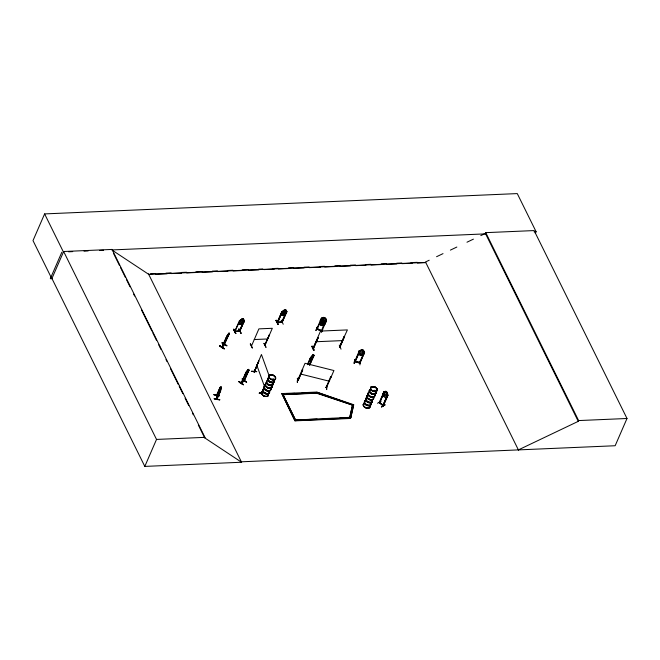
<?xml version="1.0" encoding="UTF-8"?>
<svg xmlns="http://www.w3.org/2000/svg" width="660" height="660" viewBox="0 0 660 660"><rect width="100%" height="100%" fill="white"/><g stroke="black" fill="none" stroke-linecap="round" stroke-linejoin="round"><path stroke-width="0.99" d="M381.521 406.997L385.201 404.753L381.571 406.972M222.28 347.111L222.23 346.64M229.152 333.886L229.045 333.061L229.185 333.844L224.037 344.635M224.21 344.248L224.664 344.157L222.032 347.341L227.015 336.286L226.669 336.625L229.094 333.094M362.802 350.377L362.455 352.729L360.971 353.059L361.003 351.499L362.216 350.171L362.802 350.336M297.198 382.198L297.635 378.246L297.248 378.394M297.487 382.288L297.52 378.419M298.064 380.581L302.709 369.773L302.222 369.649L302.709 369.905L298.064 380.581L297.577 380.457L298.287 380.201M298.238 380.317L297.8 379.929M326.04 387.296L326.692 387.197M326.774 389.606L326.683 385.539M326.659 385.522L326.494 389.565M330.619 376.777L331.105 377.033L330.619 376.777L326.032 387.618M270.913 375.268L271.45 375.4L270.93 375.218M272.827 379.129L272.926 379.682L273.636 379.508M273.652 379.566L273.24 379.013M373.057 387.164L372.496 386.966M373.057 387.214L372.52 387.032M374.591 391.099L375.127 391.149M387.461 395.01L387.964 395.233L383.245 406.024L379.178 402.575L383.98 391.809L384.351 392.131L379.624 402.913L379.162 402.542L379.797 402.526M379.409 402.221L383.534 405.562L383.204 405.224M242.888 319.341L242.492 321.502L241.098 322.204L241.172 320.826L242.863 319.291M285.244 310.357L284.856 312.518L283.462 313.228L283.528 311.85L285.227 310.315M354.115 363.379L354.766 359.469L354.148 363.355M354.651 359.642L354.478 363.231M360.088 362.752L354.725 361.119L355.327 361.284M355.154 361.672L359.84 351.079L359.246 350.98M363.883 354.123L361.334 355.369L359.51 354.824L358.438 352.638L359.172 350.947L361.713 349.742L363.545 350.287L363.099 353.496L361.498 354.181L360.31 353.859L359.56 352.531L361.713 349.742M358.504 352.679L359.551 354.832L361.334 355.369M359.221 351.013L359.774 351.021M359.469 363.008L364.064 352.159L364.543 352.423L364.064 352.159M360.022 362.53L355.212 361.218M359.914 362.942L364.617 352.432L363.553 350.245L361.721 349.833L359.172 350.988M360.195 360.946L359.914 364.93M214.261 398.714C231.305 401.775 202.736 396.577 219.681 399.976M386.653 392.353L386.479 394.193L385.415 395.2L384.821 393.789L385.143 393.046L386.248 391.949L386.694 392.337M217.206 398.483L217.049 399.242L220.308 390.811L220.597 391.24L221.174 388.228L216.859 399.209L216.521 395.34L220.052 387.346L221.133 386.925L219.854 392.931L218.963 393.31L218.864 391.99L220.3 387.313L221.075 386.909M216.835 395.711L220.052 387.346M217.016 398.854L216.719 395.464L216.991 398.731M217.066 399.168L216.736 394.96M313.69 347.828L313.112 348.397L318.17 337.54L313.203 348.397M340.057 347.242L339.628 347.284M235.051 331.155L239.827 331.353L240.017 330.932L239.283 331.345L244.439 320.644L239.761 331.361L234.836 331.559L239.341 330.924M259.298 393.137L261.954 393.467L259.347 393.376M259.355 392.989L261.962 393.03M313.178 354.973L311.578 358.058L313.137 354.932M220.333 387.61L216.81 395.777M244.01 380.498L244.497 380.482L241.073 383.113L246.032 372.199M316.61 393.22L352.489 405.1L316.759 392.882L283.024 394.663L316.61 393.22L316.907 392.18L353.686 404.753L350.724 417.937L353.686 404.753M349.833 417.252L352.646 404.398L349.685 417.582L350.873 417.607M247.978 370.978L248.259 369.823L246.691 372.933L247.978 370.994M228.748 334.356L229.012 333.118M254.141 371.629L254.331 372.067L258.802 360.995L254.306 372.083L254.108 371.25L254.479 371.605M262.02 392.502L261.583 392.882L266.45 382.173M228.343 334.81L228.64 333.655M221.05 387.635L219.846 390.91L220.993 387.626M321.865 318.582L321.37 318.244L321.775 318.582M282.422 311.858L281.795 311.734L277.192 322.575L281.861 311.875L282.422 311.759M383.369 405.95L379.327 402.451L379.855 402.369M317.353 327.269L316.008 330.412M317.097 327.129L315.884 330.577M319.44 322.501L320.447 324.943L322.22 325.702L324.72 324.712L325.454 323.021L324.398 320.611L322.674 319.82L320.191 320.768M320.504 320.042L321.511 322.484L323.284 323.243L325.784 322.262L326.518 320.57L325.512 318.128L323.738 317.369L321.238 318.351M320.224 320.842L322.666 319.918L324.382 320.653L325.438 323.062M316.841 328.507L317.254 329.142M322.674 319.82L320.546 322.443L321.255 323.945L322.402 324.431L323.969 323.911L324.728 319.861L324.786 318.128L324.2 317.922L322.682 319.877L323.532 321.016L324.439 320.578M323.136 320.372L323.722 320.587L323.672 322.278L322.484 323.433L321.643 322.286L323.144 320.339M322.228 325.603L320.463 324.901M323.284 323.243L325.735 322.22M321.379 331.072L321.981 330.668M325.974 320.347C327.673 321.659 324.167 314.762 325.578 320.224L325.025 321.494L323.45 322.014L322.311 321.527L321.593 320.026L323.738 317.369L321.288 318.392M321.527 332.038L322.682 329.29L321.61 332.038M324.654 324.712L322.212 325.644M322.171 331.32L322.583 329.513M222.007 346.756L221.834 347.234L224.474 344.404M222.032 346.813L224.326 344.545L229.185 333.844L228.451 335.536M535.301 233.541L536.101 231.701L517.275 193.594L44.608 213.914L33 240.603L51.835 278.71L63.657 251.51L112.035 249.43L204.913 437.349L204.691 437.852L241.568 462.247L241.354 461.802L615.153 445.739L627 418.489L534.13 230.571L485.743 232.65L485.405 233.425L480.802 235.62M61.809 252.244L50.3 278.718L52.008 278.635M112.035 249.43L111.82 249.934L485.62 233.871M241.42 461.802L241.634 462.239L144.804 466.406L156.527 439.428L63.657 251.51M219.607 345.617C223.022 349.47 228.451 350.485 219.599 345.617M221.983 343.01L226.941 345.749L222.123 342.837M222.09 342.787L226.85 345.84M226.891 336.369L221.834 347.143M222.082 347.292L226.726 336.27M224.037 344.726L227.155 337.573M227.931 335.8L228.929 333.762M233.871 329.224C239.671 342.235 229.853 320.669 235.834 333.267M239.918 320.884L239.431 320.719L234.737 331.394L235.298 331.37M234.927 331.551L239.893 320.694M243.523 321.412L239.275 331.188M243.986 320.661L244.365 320.504L239.728 331.18L234.836 331.37M219.45 395.637L214.038 394.556M216.777 398.846L220.308 390.811M252.252 347.968L250.214 343.959M251.46 346.054L258.885 328.87L272.316 328.292L264.841 345.485L264.932 344.891M252.376 347.935L250.445 343.728M246.32 372.257L241.288 383.204L244.34 380.837L243.845 380.886M243.829 380.968L246.955 373.824M248.779 370.054L245.883 372.562L247.64 370.062L246.147 373.931C247.912 373.609 248.935 367.933 248.779 370.054L244.093 381.067M244.307 380.902L248.977 370.12M245.19 374.294L248.284 371.852L249.026 370.153M243.466 384.574C238.54 383.023 236.016 378.485 243.441 384.607M246.642 382.247L242.121 378.914L246.584 382.165M251.369 371.316L256.757 371.498L251.526 371.308M264.784 345.32L269.428 334.645L264.643 345.485M276.235 320.24L275.855 320.479L278.132 324.505L276.218 320.24L278.075 324.481M258.802 360.995L254.092 372.017M265.947 347.185L263.983 343.365M282.274 311.899L277.852 322.253M282.249 311.718L277.712 322.558M281.259 320.215L283.231 324.25M286.795 311.66L281.671 322.385L285.112 314.209M282.307 321.808L277.101 322.393L277.777 322.006M286.341 311.685L286.729 311.52L282.142 322.195M277.283 322.567L282.158 322.336L286.869 311.644L285.928 310.027L284.221 310.101L281.795 311.734M286.894 311.685L286.151 313.385L283.734 315.15L282.034 315.224L281.152 313.582M261.608 392.857L269.222 376.043L261.442 354.502L254.116 372.034M261.772 393.253L262.119 392.815M261.954 393.261L263.736 389.087M316.759 392.882L316.371 392.098L281.803 393.583L294.971 420.841L350.353 418.465L350.105 417.343L295.556 420.016L301.719 419.752M282.637 393.88L295.944 420.799M321.37 318.244L316.717 329.092L321.799 331.229L326.494 320.438M316.726 329.076L316.915 328.523M321.841 318.45L317.163 329.274M311.982 346.269C316.915 353.306 311.718 349.8 312.139 346.071M318.17 337.54L313.64 348.373L313.071 348.233L320.537 331.072L347.399 329.917L339.521 347.077M321.272 331.007L326.024 320.232M307.436 364.576L310.538 357.456L311.033 357.415M307.585 364.691L310.835 357.258M309.655 364.394L313.525 355.492C314.82 355.682 311.718 359.774 310.34 360.277L309.952 359.246L312.551 355.195M307.89 364.493L311.116 357.308M309.573 365.079L313.83 355.295M309.721 365.203L314.028 355.369L313.525 355.492M294.971 420.841L281.803 393.583M316.907 392.18L351.533 404.398M341.038 349.165L339.281 345.089M339.43 347.102L344.578 336.402L339.999 347.234M339.504 347.242L344.124 336.427M325.974 387.585L326.469 387.709L333.927 370.54L305.036 363.297L297.569 380.498M359.254 350.848L354.651 361.713L354.783 361.284M359.725 351.137L355.113 361.82M359.428 362.992L359.535 362.439M364.551 352.3L359.923 363.14L354.56 361.663M350.105 417.343L350.353 418.465M383.691 396.371L383.072 393.517L383.807 391.817L385.902 391.289L387.28 392.477L387.964 395.233M384.186 392.032L379.5 402.864M377.52 403.268L381.117 401.247M383.204 405.983L382.792 405.628L387.601 394.919M383.122 405.966L387.841 395.307L387.486 394.853L382.858 405.718M518.389 449.897L578.275 421.344L578.614 420.568L485.743 232.65M374.467 391.182L374.575 390.695L374.764 391.339M375.111 391.083L374.476 390.901M228.698 333.679L227.188 336.839L228.022 335.56M340.131 346.855C339.141 347.077 340.568 346.178 339.875 347.061L339.512 347.061M234.96 331.007L235.414 330.982M281.803 321.832L282.257 321.808M282.315 321.964L281.944 322.006M228.426 333.993L226.504 336.526M228.401 335.503L226 339.1M228.195 335.626L226.677 337.862L228.203 334.042M245.933 372.595L247.69 370.095M221.116 386.983L219.788 389.284L219.483 391.99L219.986 391.842M310.646 357.588L313.69 354.453L312.502 355.195L311.272 357.258L311.017 359.048C313.244 359.296 313.286 352.778 314.028 355.443M313.294 357.06L310.34 360.277M241.857 319.077L239.786 322.138L240.454 323.095L241.56 323.045L243.086 321.989L243.565 319.003L241.857 319.077L239.464 320.884M285.928 310.027L284.229 310.142L282.695 311.883L282.142 313.153L282.818 314.111L285.442 313.013L285.904 310.109M314.036 350.295L312.031 346.236M233.5 329.447L235.513 333.473M235.744 333.448L233.714 329.423M276.127 320.413L278.132 324.505M247.64 370.095L248.647 369.295M242.195 378.988L246.526 382.322M241.527 382.478L241.329 382.882M241.543 382.569L244.101 380.803M241.89 319.168L239.431 320.719M241.354 324.085L243.771 322.319L244.365 320.504M281.87 311.916L284.245 310.183M310.687 357.572L311.099 357.266M326.205 387.057L326.642 387.189M326.617 387.329L326.106 387.205M383.807 391.817L385.902 391.355L387.238 392.502L386.587 396.025L385.267 396.28L384.376 395.513L383.922 393.739L385.902 391.289M383.98 391.809L384.351 392.131M383.122 393.533L383.658 396.396L385.069 397.559L387.164 397.031M244.258 380.68L244.307 380.3M354.61 361.523L359.964 362.992M429.198 260.221L425.51 261.979L518.603 450.334M436.573 256.707L443.017 253.63M450.392 250.115L456.844 247.046M466.975 242.212L473.426 239.135M316.75 328.911L321.907 331.138M322.022 330.866L316.899 328.688M272.819 379.013L273.446 379.178M273.042 379.459L273.652 379.467M374.302 391.075L375.045 391.405M374.929 391.495L374.814 390.753M263.983 343.332L265.988 347.374M317.782 337.697L318.236 337.681M344.198 336.567L344.652 336.542M313.104 348.191L313.525 348.216M68.582 251.79L72.699 251.617M84.026 251.13L88.143 250.948M99.47 250.462L103.587 250.288M534.047 231.792L536.101 231.701M150.538 273.793L155.686 273.57M165.982 273.133L171.13 272.91M181.434 272.464L186.582 272.25M195.847 271.846L202.026 271.582M212.33 271.136L217.478 270.922M227.774 270.476L232.922 270.253M242.195 269.858L248.374 269.593M258.671 269.148L262.796 268.975M273.091 268.529L278.239 268.307M288.536 267.861L293.692 267.647M303.988 267.201L309.136 266.978M319.432 266.533L324.588 266.318M334.884 265.873L340.032 265.65M350.328 265.213L355.484 264.99M365.78 264.545L370.928 264.322M381.224 263.885L386.38 263.662M396.676 263.216L401.825 262.993M411.097 262.597L417.277 262.334M425.733 262.416L148.69 274.329L112.678 250.503M148.615 274.543L151.701 274.411M155.826 274.238L167.153 273.751M171.27 273.57L181.566 273.133M186.722 272.91L197.018 272.464M202.166 272.242L212.462 271.804M217.61 271.582L227.914 271.136M233.062 270.922L243.358 270.476M248.507 270.253L258.802 269.808M263.959 269.593L274.255 269.148M278.372 268.966L289.699 268.48M293.815 268.307L304.12 267.861M309.268 267.647L320.595 267.16M324.712 266.978L336.039 266.491M340.164 266.318L350.46 265.873M355.608 265.65L365.904 265.204M371.052 264.99L381.356 264.545M386.504 264.322L396.8 263.885M401.948 263.662L412.252 263.216M417.4 262.993L425.634 262.639M241.865 319.118L243.515 319.052M282.183 321.766L281.894 321.981M238.788 322.567L239.671 324.2L241.378 324.126L243.721 322.303M254.24 339.545L267.679 338.968M315.892 341.748L342.754 340.593M286.712 393.698L294.855 393.352M301.975 393.046L310.117 392.7M308.905 419.447L317.113 419.092M324.299 418.778L332.516 418.432M339.702 418.118L347.911 417.763M295.111 420.511L350.493 418.126M578.614 420.568L627 418.489M156.527 439.428L204.913 437.349M251.443 371.456L256.658 371.72M261.962 393.079L259.256 393.162L262.771 393.261M239.893 330.792L239.407 331.064M383.369 405.595L379.871 402.567M219.458 395.645L213.955 394.787M213.964 394.705L219.359 395.868M298.048 380.432L297.685 380.061M300.391 373.972L329.29 381.216M238.895 329.2L240.867 333.226M326.444 320.554L326.04 320.248M321.486 330.668L317.32 328.697M225.91 338.349L226.05 339.125L225.943 338.299M248.284 371.852L245.487 375.177L245.14 374.261M246.477 374.319L245.52 375.119L245.239 374.261M277.34 322.162L281.771 322.08M239.943 330.792L239.506 330.949M243.565 319.003L244.53 320.669M485.405 233.425L578.275 421.344M283.709 315.059L282.034 315.224M283.528 395.67L295.061 419.009M241.346 324.043L239.671 324.2M148.475 273.884L241.568 462.247M113.644 253.621L119.559 265.592M120.466 267.432L125.474 277.571M126.39 279.411L130.028 286.778M133.675 294.154L134.582 295.993M141.413 309.812L151.882 330.998M152.79 332.838L156.436 340.205M158.713 344.817L160.99 349.421M165.998 359.551L166.906 361.391M170.552 368.767L178.291 384.425M179.198 386.265L182.845 393.632M185.113 398.244L188.76 405.611M192.398 412.978L193.314 414.826M198.322 424.957L204.691 437.852M44.608 213.914L63.434 252.013M51.925 278.487L144.804 466.406M256.798 365.178L264.577 386.719M218.881 391.966L219.021 393.319M374.599 394.564A3.597 2.31 23.5 0 1 370.912 396.982A3.597 2.31 23.5 0 1 368.725 392.56M373.675 397.691A3.531 2.26 23.5 0 1 369.418 399.242A3.531 2.26 23.5 0 1 367.702 395.068M373.675 397.757A3.556 2.285 23.5 0 1 369.385 399.325A3.556 2.285 23.5 0 1 367.661 395.117M374.822 390.357A3.597 2.31 23.5 0 1 375.185 394.012A3.597 2.31 23.5 0 1 370.136 392.758A3.597 2.31 23.5 0 1 370.648 389.326M375.969 392.444A3.539 2.269 23.5 0 1 371.283 393.797A3.539 2.269 23.5 0 1 370.606 389.532A3.547 2.277 23.5 0 0 370.095 392.914A3.547 2.277 23.5 0 0 375.078 394.152A3.547 2.277 23.5 0 0 374.723 390.547A3.539 2.269 23.5 0 1 375.754 391.792M374.665 394.416A3.597 2.31 23.5 0 1 373.015 397.081A3.597 2.31 23.5 0 1 368.56 395.125A3.597 2.31 23.5 0 1 369.435 392.114M374.888 390.209A3.597 2.31 23.5 0 1 375.251 393.863A3.597 2.31 23.5 0 1 370.202 392.609A3.597 2.31 23.5 0 1 370.714 389.169M371.167 403.631A3.597 2.31 23.5 0 1 366.828 405.207A3.597 2.31 23.5 0 1 365.079 400.958M369.814 405.438A3.531 2.26 23.5 0 1 368.189 408.053A3.531 2.26 23.5 0 1 363.825 406.139A3.531 2.26 23.5 0 1 364.683 403.186A3.556 2.285 23.5 0 0 365.31 407.517A3.556 2.285 23.5 0 0 370.021 406.164A3.547 2.277 23.5 0 1 365.277 407.616A3.539 2.269 23.5 0 1 364.6 403.351A3.547 2.277 23.5 0 0 365.277 407.616A3.539 2.269 23.5 0 0 369.963 406.263M373.271 397.477A3.531 2.26 23.5 0 1 371.654 400.092A3.531 2.26 23.5 0 1 367.29 398.178A3.531 2.26 23.5 0 1 368.148 395.224M373.362 397.32A3.556 2.285 23.5 0 1 371.737 399.96A3.556 2.285 23.5 0 1 367.331 398.021A3.556 2.285 23.5 0 1 368.197 395.051M372.232 400.018A3.597 2.31 23.5 0 1 368.544 402.435A3.597 2.31 23.5 0 1 366.358 398.005M371.233 403.474A3.597 2.31 23.5 0 1 366.894 405.058A3.597 2.31 23.5 0 1 365.145 400.801M372.512 400.529A3.597 2.31 23.5 0 1 368.173 402.113A3.597 2.31 23.5 0 1 366.424 397.856M372.537 400.348A3.539 2.269 23.5 0 1 368.263 401.907A3.547 2.277 23.5 0 1 366.531 397.716A3.539 2.269 23.5 0 0 368.263 401.907A3.547 2.277 23.5 0 0 372.545 400.348M273.001 382.849A3.597 2.31 23.5 0 1 270.204 385.489A3.597 2.31 23.5 0 1 266.425 381.826M272.085 385.976A3.539 2.269 23.5 0 1 268.686 387.832A3.539 2.269 23.5 0 1 265.402 384.318M272.068 386.05A3.556 2.285 23.5 0 1 268.653 387.915A3.556 2.285 23.5 0 1 265.361 384.384M274.279 379.904A3.597 2.31 23.5 0 1 271.491 382.544A3.597 2.31 23.5 0 1 267.704 378.881M266.615 381.521A3.539 2.269 23.5 0 0 269.899 385.036A3.539 2.269 23.5 0 0 273.306 383.188A3.547 2.277 23.5 0 1 269.462 384.912A3.547 2.277 23.5 0 1 266.854 380.977M274.156 380.077A3.539 2.269 23.5 0 1 271.409 382.676A3.547 2.277 23.5 0 1 267.679 379.071A3.539 2.269 23.5 0 0 271.409 382.676A3.547 2.277 23.5 0 0 274.164 380.077M273.281 383.361A3.597 2.31 23.5 0 1 269.379 385.118A3.597 2.31 23.5 0 1 266.731 381.125M274.346 379.756A3.597 2.31 23.5 0 1 271.103 382.305A3.597 2.31 23.5 0 1 268.018 378.18M267.894 378.576A3.539 2.269 23.5 0 0 271.623 382.181A3.539 2.269 23.5 0 0 274.37 379.582A3.547 2.277 23.5 0 1 271.186 382.099A3.547 2.277 23.5 0 1 268.133 378.031M269.552 392.543A3.597 2.31 23.5 0 1 264.8 393.286A3.597 2.31 23.5 0 1 263.472 389.243M268.224 393.723A3.539 2.269 23.5 0 1 266.599 396.346A3.539 2.269 23.5 0 1 262.218 394.424A3.539 2.269 23.5 0 1 263.076 391.462M271.681 385.762A3.539 2.269 23.5 0 1 268.933 388.361A3.539 2.269 23.5 0 1 265.213 384.755M268.207 393.789A3.556 2.285 23.5 0 1 266.574 396.429A3.556 2.285 23.5 0 1 262.177 394.498A3.556 2.285 23.5 0 1 263.035 391.52M271.763 385.605A3.556 2.285 23.5 0 1 269.008 388.212A3.556 2.285 23.5 0 1 265.262 384.599M270.847 388.971A3.597 2.31 23.5 0 1 266.508 390.547A3.597 2.31 23.5 0 1 264.759 386.298M269.635 391.76A3.597 2.31 23.5 0 1 265.287 393.343A3.597 2.31 23.5 0 1 263.538 389.087M270.913 388.814A3.597 2.31 23.5 0 1 266.574 390.398A3.597 2.31 23.5 0 1 264.825 386.141M270.922 389.26A3.539 2.269 23.5 0 1 266.244 389.986A3.539 2.269 23.5 0 1 264.94 386.009A3.547 2.277 23.5 0 0 266.656 390.2A3.547 2.277 23.5 0 0 270.938 388.641M324.184 321.882L322.715 322.765L323.095 324.497L322.303 322.872L320.578 323.416L322.113 322.509L321.75 320.834L322.542 322.385L324.184 321.882M238.912 329.01L241.09 333.259L238.912 329.01M219.516 345.799L224.326 348.736L219.516 345.799M238.928 381.513L243.367 384.78L238.928 381.513M370.846 397.114A3.539 2.269 23.5 0 0 374.476 394.738A3.547 2.277 23.5 0 1 370.846 397.122A3.547 2.277 23.5 0 1 368.692 392.758A3.539 2.269 23.5 0 0 370.846 397.114M368.923 399.217A3.547 2.277 23.5 0 0 373.626 397.864A3.539 2.269 23.5 0 1 368.923 399.217A3.539 2.269 23.5 0 1 368.255 394.952A3.547 2.277 23.5 0 0 368.923 399.217M371.2 389.738A3.539 2.269 23.5 0 0 377.008 390.637A3.547 2.277 23.5 0 0 373.519 386.488A3.547 2.277 23.5 0 0 371.2 389.738A3.547 2.277 23.5 0 0 377.017 390.646A3.539 2.269 23.5 0 0 373.519 386.496A3.539 2.269 23.5 0 0 371.2 389.738M371.101 389.994A3.531 2.26 23.5 0 0 376.885 390.885A3.531 2.26 23.5 0 0 373.411 386.76A3.531 2.26 23.5 0 0 371.101 389.994M371.151 389.837A3.556 2.285 23.5 0 0 376.975 390.745A3.556 2.285 23.5 0 0 373.477 386.587A3.556 2.285 23.5 0 0 371.151 389.837M371.506 396.751A3.539 2.269 23.5 0 0 374.69 394.243A3.547 2.277 23.5 0 1 371.506 396.759A3.547 2.277 23.5 0 1 368.453 392.692A3.539 2.269 23.5 0 0 371.506 396.751M369.542 391.982A3.539 2.269 23.5 0 0 368.907 392.271A3.547 2.277 23.5 0 1 369.542 391.982M371.498 393.302A3.539 2.269 23.5 0 0 376.183 391.949A3.547 2.277 23.5 0 1 371.498 393.31A3.547 2.277 23.5 0 1 370.821 389.037A3.539 2.269 23.5 0 0 371.498 393.302M375.969 391.298A3.539 2.269 23.5 0 0 375.54 390.654A3.547 2.277 23.5 0 1 375.977 391.298M366.762 405.347A3.539 2.269 23.5 0 0 371.036 403.788A3.547 2.277 23.5 0 1 366.762 405.347A3.547 2.277 23.5 0 1 365.038 401.156A3.539 2.269 23.5 0 0 366.762 405.347M366.976 404.852A3.539 2.269 23.5 0 0 371.25 403.293A3.547 2.277 23.5 0 1 366.976 404.861A3.547 2.277 23.5 0 1 365.252 400.661A3.539 2.269 23.5 0 0 366.976 404.852M368.915 402.699A3.539 2.269 23.5 0 0 372.108 400.191A3.547 2.277 23.5 0 1 368.915 402.699A3.547 2.277 23.5 0 1 365.871 398.64A3.539 2.269 23.5 0 0 368.915 402.699M270.13 385.621A3.539 2.269 23.5 0 0 272.877 383.023A3.547 2.277 23.5 0 1 270.13 385.63A3.547 2.277 23.5 0 1 266.392 382.016A3.539 2.269 23.5 0 0 270.13 385.621M269.049 388.113A3.547 2.277 23.5 0 0 271.804 385.506A3.539 2.269 23.5 0 1 269.057 388.088A3.547 2.277 23.5 0 1 265.312 384.499A3.539 2.269 23.5 0 0 269.057 388.088M269.602 378.023A3.539 2.269 23.5 0 0 275.41 378.923A3.547 2.277 23.5 0 0 271.92 374.773A3.547 2.277 23.5 0 0 269.593 378.023A3.547 2.277 23.5 0 0 275.41 378.931A3.539 2.269 23.5 0 0 271.92 374.781A3.539 2.269 23.5 0 0 269.602 378.023M269.495 378.279A3.539 2.269 23.5 0 0 275.294 379.178A3.539 2.269 23.5 0 0 271.813 375.037A3.539 2.269 23.5 0 0 269.495 378.279M269.552 378.122A3.556 2.285 23.5 0 0 275.377 379.03A3.556 2.285 23.5 0 0 271.879 374.872A3.556 2.285 23.5 0 0 269.552 378.122M265.163 393.632A3.539 2.269 23.5 0 0 269.437 392.073A3.547 2.277 23.5 0 1 265.163 393.632A3.547 2.277 23.5 0 1 263.439 389.441A3.539 2.269 23.5 0 0 265.163 393.632M264.091 396.099A3.547 2.277 23.5 0 0 268.373 394.54A3.539 2.269 23.5 0 1 264.091 396.107A3.539 2.269 23.5 0 1 262.366 391.916A3.547 2.277 23.5 0 0 264.091 396.099M265.378 393.137A3.539 2.269 23.5 0 0 269.651 391.578A3.547 2.277 23.5 0 1 265.378 393.145A3.547 2.277 23.5 0 1 263.653 388.946A3.539 2.269 23.5 0 0 265.378 393.137M266.442 390.687A3.539 2.269 23.5 0 0 270.715 389.128A3.547 2.277 23.5 0 1 266.442 390.687A3.547 2.277 23.5 0 1 264.718 386.496A3.539 2.269 23.5 0 0 266.442 390.687"/></g></svg>
